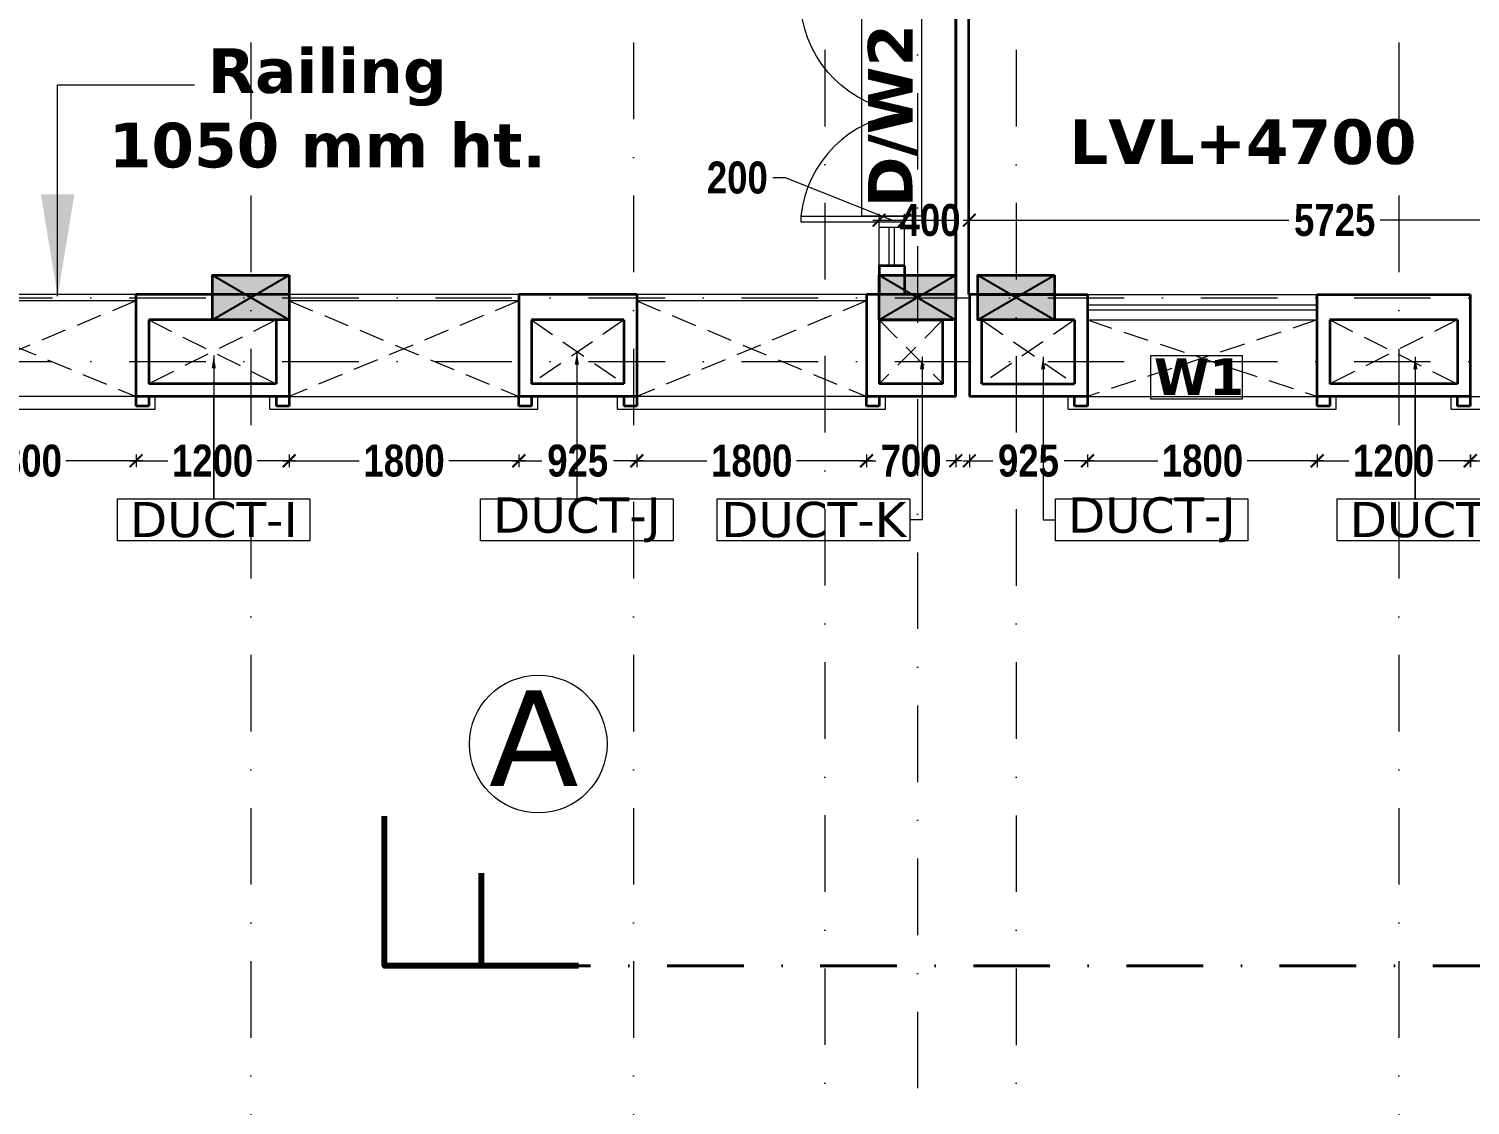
# Model space of a CAD drawing. Header units: millimetres. Extents: x -3092155 to 4513934, y -12317808 to 1850003.
# Drawn here: x -452254 to -440957, y -5691031 to -5682594 of the extents above; entities that cross this region are included whole.
import ezdxf

# ---------------------------------------------------------------- set-up
doc = ezdxf.new("R2010")
doc.units = ezdxf.units.MM
doc.header["$LTSCALE"] = 2
doc.header["$MEASUREMENT"] = 0
doc.header["$PDMODE"] = 34
doc.header["$PDSIZE"] = 500
for name, pattern in [('DASHDOT', [1, 0.5, -0.25, 0, -0.25]), ('DASHED2', [0.375, 0.25, -0.125]), ('HIDDEN', [0.375, 0.25, -0.125])]:
    doc.linetypes.add(name, pattern=pattern)
for name, color, linetype, lineweight, true_color in [('AEROW', 7, 'Continuous', 15, 0x0d0d0d), ('DOT', 7, 'DASHED2', 0, 0x89067c), ('duct text', 7, 'Continuous', 5, 0x30182a)]:
    doc.layers.add(name, color=color, linetype=linetype, lineweight=lineweight, true_color=true_color)
for name, color, linetype, lineweight in [('coloumn', 10, 'Continuous', 35), ('cornice', 12, 'Continuous', 25), ('D DIM', 250, 'Continuous', 9), ('DIM', 27, 'Continuous', 5), ('DOOR', 27, 'Continuous', 5), ('DUCT', 37, 'Continuous', 35), ('DW2', 10, 'Continuous', 9), ('expen. jt.', 130, 'Continuous', 35), ('glass', 5, 'Continuous', 15), ('GRID', 251, 'DASHDOT', 5), ('PROJ', 251, 'HIDDEN', 5), ('RAILING', 47, 'Continuous', 13), ('SILL', 74, 'Continuous', 9), ('TEXT', 7, 'Continuous', 13), ('VENTI', 162, 'Continuous', 5), ('W1', 162, 'Continuous', 5), ('WAll', 250, 'Continuous', 35)]:
    doc.layers.add(name, color=color, linetype=linetype, lineweight=lineweight)
doc.styles.add('door', font='arial.ttf', dxfattribs={"height": 70})
doc.styles.add('INNER DIM', font='ARIALNB.TTF', dxfattribs={"height": 250})
doc.styles.add('style2', font='verdana.ttf')
doc.dimstyles.new('DOOR', dxfattribs={"dimtxt": 100, "dimasz": 100, "dimexe": 25, "dimexo": 50, "dimgap": 25, "dimtad": 0, "dimtih": 1, "dimtoh": 1, "dimdec": 0, "dimzin": 3, "dimdsep": 46, "dimtxsty": 'door', "dimblk": 'OBLIQUE', "dimcen": 200, "dimclrd": 256, "dimclre": 256, "dimclrt": 256, "dimadec": 0, "dimazin": 0, "dimtfac": 1, "dimtdec": 0, "dimtofl": 0, "dimtmove": 2, "dimatfit": 3, "dimfxl": 300, "dimfxlon": 1, "dimfrac": 1, "dimtolj": 1, "dimtzin": 0, "dimlwd": -1, "dimlwe": -1, "dimarcsym": 0})
doc.dimstyles.new('INNER DIM', dxfattribs={"dimscale": 0, "dimtxt": 250, "dimasz": 100, "dimexe": 50, "dimexo": 50, "dimgap": 50, "dimtad": 0, "dimdec": 0, "dimzin": 0, "dimdsep": 46, "dimtxsty": 'INNER DIM', "dimblk": 'ARCHTICK', "dimcen": 100, "dimdle": 50, "dimclrd": 256, "dimclre": 256, "dimclrt": 256, "dimadec": 0, "dimazin": 0, "dimtfac": 1, "dimtdec": 0, "dimtix": 1, "dimtmove": 2, "dimatfit": 3, "dimfxl": 50, "dimfxlon": 1, "dimtolj": 1, "dimtzin": 0, "dimlwd": -1, "dimlwe": -1, "dimarcsym": 1})

# ---------------------------------------------------------------- blocks, each defined once
blk = doc.blocks.new('1000 DOOR R')
at = {"layer": 'DOOR', "color": 252, "ltscale": 200}
for p, q in [((-900, -900), (0, -900)), ((-900, -900), (-900, -950)), ((-900, -950), (0, -950)), ((0, -1000), (0, -900))]:
    blk.add_line(p, q, dxfattribs=at)
blk.add_arc((96, -1003), 1001, 95.4612, 174.0988, dxfattribs=at)
blk = doc.blocks.new('A$C44E84F5B')
at = {"layer": 'SILL', "ltscale": 0.1, "extrusion": (0, 0, -1), "xscale": -0.8999999999990947, "yscale": 0.8999999999990947, "zscale": -0.900000000403865, "rotation": 180}
blk.add_blockref('1000 DOOR R', (0, 900), dxfattribs=at)
at = {"layer": 'SILL', "ltscale": 0.1, "extrusion": (0, 0, -1), "xscale": 0.8999999999990947, "yscale": 0.8999999999990947, "zscale": -0.900000000403865}
blk.add_blockref('1000 DOOR R', (0, 900), dxfattribs=at)
blk = doc.blocks.new('_ArchTick')
at = {"color": 0, "linetype": 'ByBlock', "const_width": 0.15}
blk.add_lwpolyline([(-0.5, -0.5), (0.5, 0.5)], dxfattribs=at)
blk = doc.blocks.new('*D135')
at = {"layer": 'D DIM', "ltscale": 100, "transparency": 16777216}
for p, q in [((-453263, -5685980), (-452664, -5685980)), ((-453213, -5685980), (-453213, -5685930)), ((-451363, -5685980), (-451963, -5685980)), ((-451413, -5685930), (-451413, -5686030))]:
    blk.add_line(p, q, dxfattribs=at)
at = {"layer": 'Defpoints', "color": 0, "lineweight": 50, "ltscale": 100, "transparency": 16777216}
for p in [(-451413, -5685476), (-453213, -5685980), (-451413, -5685980)]:
    blk.add_point(p, dxfattribs=at)
at = {"layer": 'D DIM', "ltscale": 100, "transparency": 16777216, "xscale": 100, "yscale": 100, "zscale": 100, "rotation": 180}
blk.add_blockref('_ArchTick', (-453213, -5685980), dxfattribs=at)
at = {"layer": 'D DIM', "ltscale": 100, "transparency": 16777216, "xscale": 100, "yscale": 100, "zscale": 100}
blk.add_blockref('_ArchTick', (-451413, -5685980), dxfattribs=at)
at = {"layer": 'D DIM', "ltscale": 100, "transparency": 16777216, "insert": (-452313, -5685980), "char_height": 250, "attachment_point": 5, "style": 'INNER DIM'}
blk.add_mtext('\\A1;1800', dxfattribs=at)
blk = doc.blocks.new('*D136')
at = {"layer": 'D DIM', "ltscale": 100, "transparency": 16777216}
for p, q in [((-450263, -5685980), (-449664, -5685980)), ((-450213, -5685930), (-450213, -5686030)), ((-448363, -5685980), (-448963, -5685980)), ((-448413, -5685930), (-448413, -5686030))]:
    blk.add_line(p, q, dxfattribs=at)
at = {"layer": 'Defpoints', "color": 0, "lineweight": 50, "ltscale": 100, "transparency": 16777216}
for p in [(-450213, -5685476), (-448413, -5685476), (-448413, -5685980)]:
    blk.add_point(p, dxfattribs=at)
at = {"layer": 'D DIM', "ltscale": 100, "transparency": 16777216, "xscale": 100, "yscale": 100, "zscale": 100, "rotation": 180}
blk.add_blockref('_ArchTick', (-450213, -5685980), dxfattribs=at)
at = {"layer": 'D DIM', "ltscale": 100, "transparency": 16777216, "xscale": 100, "yscale": 100, "zscale": 100}
blk.add_blockref('_ArchTick', (-448413, -5685980), dxfattribs=at)
at = {"layer": 'D DIM', "ltscale": 100, "transparency": 16777216, "insert": (-449313, -5685980), "char_height": 250, "attachment_point": 5, "style": 'INNER DIM'}
blk.add_mtext('\\A1;1800', dxfattribs=at)
blk = doc.blocks.new('*D137')
at = {"layer": 'D DIM', "ltscale": 100, "transparency": 16777216}
for p, q in [((-447538, -5685980), (-446939, -5685980)), ((-447488, -5685930), (-447488, -5686030)), ((-445638, -5685980), (-446238, -5685980)), ((-445688, -5685930), (-445688, -5686030))]:
    blk.add_line(p, q, dxfattribs=at)
at = {"layer": 'Defpoints', "color": 0, "lineweight": 50, "ltscale": 100, "transparency": 16777216}
for p in [(-447488, -5685476), (-445688, -5685476), (-445688, -5685980)]:
    blk.add_point(p, dxfattribs=at)
at = {"layer": 'D DIM', "ltscale": 100, "transparency": 16777216, "xscale": 100, "yscale": 100, "zscale": 100, "rotation": 180}
blk.add_blockref('_ArchTick', (-447488, -5685980), dxfattribs=at)
at = {"layer": 'D DIM', "ltscale": 100, "transparency": 16777216, "xscale": 100, "yscale": 100, "zscale": 100}
blk.add_blockref('_ArchTick', (-445688, -5685980), dxfattribs=at)
at = {"layer": 'D DIM', "ltscale": 100, "transparency": 16777216, "insert": (-446588, -5685980), "char_height": 250, "attachment_point": 5, "style": 'INNER DIM'}
blk.add_mtext('\\A1;1800', dxfattribs=at)
blk = doc.blocks.new('*D138')
at = {"layer": 'D DIM', "ltscale": 100, "transparency": 16777216}
for p, q in [((-444005, -5685980), (-443406, -5685980)), ((-443955, -5685930), (-443955, -5686030)), ((-442106, -5685980), (-442705, -5685980)), ((-442156, -5685930), (-442156, -5686030))]:
    blk.add_line(p, q, dxfattribs=at)
at = {"layer": 'Defpoints', "color": 0, "lineweight": 50, "ltscale": 100, "transparency": 16777216}
for p in [(-443955, -5685476), (-442156, -5685476), (-442156, -5685980)]:
    blk.add_point(p, dxfattribs=at)
at = {"layer": 'D DIM', "ltscale": 100, "transparency": 16777216, "xscale": 100, "yscale": 100, "zscale": 100, "rotation": 180}
blk.add_blockref('_ArchTick', (-443955, -5685980), dxfattribs=at)
at = {"layer": 'D DIM', "ltscale": 100, "transparency": 16777216, "xscale": 100, "yscale": 100, "zscale": 100}
blk.add_blockref('_ArchTick', (-442156, -5685980), dxfattribs=at)
at = {"layer": 'D DIM', "ltscale": 100, "transparency": 16777216, "insert": (-443055, -5685980), "char_height": 250, "attachment_point": 5, "style": 'INNER DIM'}
blk.add_mtext('\\A1;1800', dxfattribs=at)
blk = doc.blocks.new('*D139')
at = {"layer": 'D DIM', "ltscale": 100, "transparency": 16777216}
for p, q in [((-441005, -5685980), (-440176, -5685980)), ((-440955, -5685930), (-440955, -5686030)), ((-439105, -5685980), (-439475, -5685980)), ((-439155, -5685930), (-439155, -5686030))]:
    blk.add_line(p, q, dxfattribs=at)
at = {"layer": 'Defpoints', "color": 0, "lineweight": 50, "ltscale": 100, "transparency": 16777216}
for p in [(-439155, -5684876), (-440955, -5685476), (-439155, -5685980)]:
    blk.add_point(p, dxfattribs=at)
at = {"layer": 'D DIM', "ltscale": 100, "transparency": 16777216, "xscale": 100, "yscale": 100, "zscale": 100, "rotation": 180}
blk.add_blockref('_ArchTick', (-440955, -5685980), dxfattribs=at)
at = {"layer": 'D DIM', "ltscale": 100, "transparency": 16777216, "xscale": 100, "yscale": 100, "zscale": 100}
blk.add_blockref('_ArchTick', (-439155, -5685980), dxfattribs=at)
at = {"layer": 'D DIM', "ltscale": 100, "transparency": 16777216, "insert": (-439825, -5685980), "char_height": 250, "attachment_point": 5, "style": 'INNER DIM'}
blk.add_mtext('\\A1;1800', dxfattribs=at)
blk = doc.blocks.new('*D675')
at = {"layer": 'D DIM', "ltscale": 100, "transparency": 16777216}
for p, q in [((-446323, -5683761), (-446423, -5683761)), ((-445490, -5684094), (-446323, -5683761)), ((-445640, -5684094), (-445340, -5684094)), ((-445590, -5684144), (-445590, -5684044)), ((-445390, -5684144), (-445390, -5684044))]:
    blk.add_line(p, q, dxfattribs=at)
at = {"layer": 'Defpoints', "color": 0, "lineweight": 50, "ltscale": 100, "transparency": 16777216}
for p in [(-445390, -5684094), (-445590, -5684451), (-445390, -5684451)]:
    blk.add_point(p, dxfattribs=at)
at = {"layer": 'D DIM', "ltscale": 100, "transparency": 16777216, "xscale": 100, "yscale": 100, "zscale": 100, "rotation": 180}
blk.add_blockref('_ArchTick', (-445590, -5684094), dxfattribs=at)
at = {"layer": 'D DIM', "ltscale": 100, "transparency": 16777216, "xscale": 100, "yscale": 100, "zscale": 100}
blk.add_blockref('_ArchTick', (-445390, -5684094), dxfattribs=at)
at = {"layer": 'D DIM', "ltscale": 100, "transparency": 16777216, "insert": (-446701, -5683761), "char_height": 250, "attachment_point": 5, "style": 'INNER DIM'}
blk.add_mtext('\\A1;200', dxfattribs=at)
blk = doc.blocks.new('*D676')
at = {"layer": 'D DIM', "ltscale": 100, "transparency": 16777216}
for p, q in [((-445390, -5684144), (-445390, -5684044)), ((-445390, -5684094), (-444990, -5684094)), ((-444990, -5684144), (-444990, -5684044))]:
    blk.add_line(p, q, dxfattribs=at)
at = {"layer": 'Defpoints', "color": 0, "lineweight": 50, "ltscale": 100, "transparency": 16777216}
for p in [(-444990, -5684094), (-445390, -5684451), (-444990, -5684526)]:
    blk.add_point(p, dxfattribs=at)
at = {"layer": 'D DIM', "ltscale": 100, "transparency": 16777216, "insert": (-445190, -5684094), "char_height": 250, "attachment_point": 5, "style": 'INNER DIM'}
blk.add_mtext('\\A1;400', dxfattribs=at)
blk = doc.blocks.new('*D677')
at = {"layer": 'D DIM', "ltscale": 100, "transparency": 16777216}
for p, q in [((-444932, -5684094), (-442377, -5684094)), ((-444882, -5684144), (-444882, -5684044)), ((-439106, -5684094), (-441661, -5684094)), ((-439156, -5684144), (-439156, -5684044))]:
    blk.add_line(p, q, dxfattribs=at)
at = {"layer": 'Defpoints', "color": 0, "lineweight": 50, "ltscale": 100, "transparency": 16777216}
for p in [(-439156, -5684094), (-444882, -5684676), (-439156, -5684676)]:
    blk.add_point(p, dxfattribs=at)
at = {"layer": 'D DIM', "ltscale": 100, "transparency": 16777216, "xscale": 100, "yscale": 100, "zscale": 100, "rotation": 180}
blk.add_blockref('_ArchTick', (-444882, -5684094), dxfattribs=at)
at = {"layer": 'D DIM', "ltscale": 100, "transparency": 16777216, "xscale": 100, "yscale": 100, "zscale": 100}
blk.add_blockref('_ArchTick', (-439156, -5684094), dxfattribs=at)
at = {"layer": 'D DIM', "ltscale": 100, "transparency": 16777216, "insert": (-442019, -5684094), "char_height": 250, "attachment_point": 5, "style": 'INNER DIM'}
blk.add_mtext('\\A1;5725', dxfattribs=at)
blk = doc.blocks.new('*D833')
at = {"layer": 'D DIM', "ltscale": 100, "transparency": 16777216}
for p, q in [((-451464, -5685980), (-451165, -5685980)), ((-451414, -5685930), (-451414, -5686030)), ((-450164, -5685980), (-450464, -5685980)), ((-450214, -5685930), (-450214, -5686030))]:
    blk.add_line(p, q, dxfattribs=at)
at = {"layer": 'Defpoints', "color": 0, "lineweight": 50, "ltscale": 100, "transparency": 16777216}
for p in [(-451414, -5685476), (-450214, -5685476), (-451414, -5685980)]:
    blk.add_point(p, dxfattribs=at)
at = {"layer": 'D DIM', "ltscale": 100, "transparency": 16777216, "xscale": 100, "yscale": 100, "zscale": 100, "rotation": 180}
blk.add_blockref('_ArchTick', (-451414, -5685980), dxfattribs=at)
at = {"layer": 'D DIM', "ltscale": 100, "transparency": 16777216, "xscale": 100, "yscale": 100, "zscale": 100}
blk.add_blockref('_ArchTick', (-450214, -5685980), dxfattribs=at)
at = {"layer": 'D DIM', "ltscale": 100, "transparency": 16777216, "insert": (-450814, -5685980), "char_height": 250, "attachment_point": 5, "style": 'INNER DIM'}
blk.add_mtext('\\A1;1200', dxfattribs=at)
blk = doc.blocks.new('*D834')
at = {"layer": 'D DIM', "ltscale": 100, "transparency": 16777216}
for p, q in [((-448464, -5685980), (-448232, -5685980)), ((-448414, -5685930), (-448414, -5686030)), ((-447439, -5685980), (-447672, -5685980)), ((-447489, -5685930), (-447489, -5686030))]:
    blk.add_line(p, q, dxfattribs=at)
at = {"layer": 'Defpoints', "color": 0, "lineweight": 50, "ltscale": 100, "transparency": 16777216}
for p in [(-448414, -5685476), (-447489, -5685476), (-448414, -5685980)]:
    blk.add_point(p, dxfattribs=at)
at = {"layer": 'D DIM', "ltscale": 100, "transparency": 16777216, "xscale": 100, "yscale": 100, "zscale": 100, "rotation": 180}
blk.add_blockref('_ArchTick', (-448414, -5685980), dxfattribs=at)
at = {"layer": 'D DIM', "ltscale": 100, "transparency": 16777216, "xscale": 100, "yscale": 100, "zscale": 100}
blk.add_blockref('_ArchTick', (-447489, -5685980), dxfattribs=at)
at = {"layer": 'D DIM', "ltscale": 100, "transparency": 16777216, "insert": (-447952, -5685980), "char_height": 250, "attachment_point": 5, "style": 'INNER DIM'}
blk.add_mtext('\\A1;925', dxfattribs=at)
blk = doc.blocks.new('*D835')
at = {"layer": 'D DIM', "ltscale": 100, "transparency": 16777216}
for p, q in [((-445739, -5685980), (-445615, -5685980)), ((-445689, -5685930), (-445689, -5686030)), ((-444939, -5685980), (-445063, -5685980)), ((-444989, -5685930), (-444989, -5686030))]:
    blk.add_line(p, q, dxfattribs=at)
at = {"layer": 'Defpoints', "color": 0, "lineweight": 50, "ltscale": 100, "transparency": 16777216}
for p in [(-445689, -5685476), (-444989, -5685476), (-444989, -5685980)]:
    blk.add_point(p, dxfattribs=at)
at = {"layer": 'D DIM', "ltscale": 100, "transparency": 16777216, "xscale": 100, "yscale": 100, "zscale": 100, "rotation": 180}
blk.add_blockref('_ArchTick', (-445689, -5685980), dxfattribs=at)
at = {"layer": 'D DIM', "ltscale": 100, "transparency": 16777216, "xscale": 100, "yscale": 100, "zscale": 100}
blk.add_blockref('_ArchTick', (-444989, -5685980), dxfattribs=at)
at = {"layer": 'D DIM', "ltscale": 100, "transparency": 16777216, "insert": (-445339, -5685980), "char_height": 250, "attachment_point": 5, "style": 'INNER DIM'}
blk.add_mtext('\\A1;700', dxfattribs=at)
blk = doc.blocks.new('*D836')
at = {"layer": 'D DIM', "ltscale": 100, "transparency": 16777216}
for p, q in [((-444932, -5685980), (-444699, -5685980)), ((-444882, -5685930), (-444882, -5686030)), ((-443907, -5685980), (-444139, -5685980)), ((-443957, -5685930), (-443957, -5686030))]:
    blk.add_line(p, q, dxfattribs=at)
at = {"layer": 'Defpoints', "color": 0, "lineweight": 50, "ltscale": 100, "transparency": 16777216}
for p in [(-444882, -5685476), (-443957, -5685476), (-444882, -5685980)]:
    blk.add_point(p, dxfattribs=at)
at = {"layer": 'D DIM', "ltscale": 100, "transparency": 16777216, "xscale": 100, "yscale": 100, "zscale": 100, "rotation": 180}
blk.add_blockref('_ArchTick', (-444882, -5685980), dxfattribs=at)
at = {"layer": 'D DIM', "ltscale": 100, "transparency": 16777216, "xscale": 100, "yscale": 100, "zscale": 100}
blk.add_blockref('_ArchTick', (-443957, -5685980), dxfattribs=at)
at = {"layer": 'D DIM', "ltscale": 100, "transparency": 16777216, "insert": (-444419, -5685980), "char_height": 250, "attachment_point": 5, "style": 'INNER DIM'}
blk.add_mtext('\\A1;925', dxfattribs=at)
blk = doc.blocks.new('*D837')
at = {"layer": 'D DIM', "ltscale": 100, "transparency": 16777216}
for p, q in [((-442207, -5685980), (-441907, -5685980)), ((-442157, -5685930), (-442157, -5686030)), ((-440907, -5685980), (-441207, -5685980)), ((-440957, -5685930), (-440957, -5686030))]:
    blk.add_line(p, q, dxfattribs=at)
at = {"layer": 'Defpoints', "color": 0, "lineweight": 50, "ltscale": 100, "transparency": 16777216}
for p in [(-442157, -5685476), (-440957, -5685476), (-440957, -5685980)]:
    blk.add_point(p, dxfattribs=at)
at = {"layer": 'D DIM', "ltscale": 100, "transparency": 16777216, "xscale": 100, "yscale": 100, "zscale": 100, "rotation": 180}
blk.add_blockref('_ArchTick', (-442157, -5685980), dxfattribs=at)
at = {"layer": 'D DIM', "ltscale": 100, "transparency": 16777216, "xscale": 100, "yscale": 100, "zscale": 100}
blk.add_blockref('_ArchTick', (-440957, -5685980), dxfattribs=at)
at = {"layer": 'D DIM', "ltscale": 100, "transparency": 16777216, "insert": (-441557, -5685980), "char_height": 250, "attachment_point": 5, "style": 'INNER DIM'}
blk.add_mtext('\\A1;1200', dxfattribs=at)
blk = doc.blocks.new('F.F')
at = {"layer": 'coloumn', "ltscale": 100}
for points in [[(-222835, -5837856), (-222835, -5838206), (-223435, -5838206), (-223435, -5837856)], [(-217610, -5837856), (-217610, -5838206), (-218210, -5838206), (-218210, -5837856)], [(-216835, -5837856), (-216835, -5838206), (-217435, -5838206), (-217435, -5837856)]]:
    blk.add_hatch(color=256, dxfattribs=at).paths.add_polyline_path(points)
at = {"layer": 'coloumn', "lineweight": 25, "ltscale": 100}
for p, q in [((-223435, -5838206), (-222835, -5837856)), ((-223435, -5837856), (-222835, -5838206)), ((-218210, -5838206), (-217610, -5837856)), ((-218210, -5837856), (-217610, -5838206)), ((-217435, -5838206), (-216835, -5837856)), ((-217435, -5837856), (-216835, -5838206))]:
    blk.add_line(p, q, dxfattribs=at)
at = {"layer": 'coloumn', "ltscale": 100}
for points in [[(-222835, -5837856), (-222835, -5838206), (-223435, -5838206), (-223435, -5837856)], [(-217610, -5837856), (-217610, -5838206), (-218210, -5838206), (-218210, -5837856)], [(-216835, -5837856), (-216835, -5838206), (-217435, -5838206), (-217435, -5837856)]]:
    blk.add_lwpolyline(points, close=True, dxfattribs=at)
blk = doc.blocks.new('tyyhht')
at = {"layer": 'DUCT', "ltscale": 100}
for p, q in [((-456314, -5835881), (-456314, -5835806)), ((-456214, -5835806), (-456214, -5835881)), ((-454414, -5835881), (-454414, -5835806)), ((-454314, -5835806), (-454314, -5835881)), ((-456214, -5835881), (-456314, -5835881)), ((-454314, -5835881), (-454414, -5835881))]:
    blk.add_line(p, q, dxfattribs=at)
at = {"layer": 'SILL', "ltscale": 100}
for p, q in [((-456364, -5835906), (-456364, -5835806)), ((-454264, -5835906), (-454264, -5835806)), ((-456364, -5835906), (-454264, -5835906))]:
    blk.add_line(p, q, dxfattribs=at)
blk = doc.blocks.new('_Oblique')
at = {"color": 0, "linetype": 'ByBlock', "lineweight": -2}
blk.add_line((-0.5, -0.5), (0.5, 0.5), dxfattribs=at)
blk = doc.blocks.new('6yuj6kit')
at = {"layer": 'duct text', "ltscale": 0.1}
for points in [[(-162886, -5614865), (-161378, -5614865), (-161378, -5615195), (-162886, -5615195)], [(-160040, -5614865), (-158532, -5614865), (-158532, -5615195), (-160040, -5615195)], [(-158185, -5614865), (-156677, -5614865), (-156677, -5615195), (-158185, -5615195)], [(-155535, -5614865), (-154026, -5614865), (-154026, -5615195), (-155535, -5615195)], [(-153326, -5614865), (-151818, -5614865), (-151818, -5615195), (-153326, -5615195)]]:
    blk.add_lwpolyline(points, close=True, dxfattribs=at)
at = {"layer": 'duct text', "ltscale": 0.1, "char_height": 276.64, "width": 1547.24, "attachment_point": 5, "style": 'style2'}
for s, insert in [('\\pxt11;DUCT-I', (-162131, -5615030)), ('\\pxt11;DUCT-J', (-159285, -5615030)), ('\\pxt11;DUCT-K', (-157429, -5615030)), ('\\pxt11;DUCT-J', (-154779, -5615030)), ('\\pxt11;DUCT-I', (-152571, -5615030))]:
    blk.add_mtext(s, dxfattribs=dict(at, insert=insert))
at = {"layer": 'duct text', "ltscale": 0.1}
for points in [[(-162132, -5613742), (-162132, -5614865), (-162132, -5614067)], [(-159286, -5613714), (-159286, -5614853), (-159286, -5614865)], [(-156580, -5613751), (-156580, -5615030), (-156677, -5615030)], [(-155631, -5613751), (-155631, -5615030), (-155535, -5615030)], [(-152714, -5613751), (-152714, -5614865), (-152714, -5614067)]]:
    blk.add_leader(points, dimstyle='DOOR', dxfattribs=at)

msp = doc.modelspace()

# ---------------------------------------------------------------- linework, layer by layer
at = {"layer": 'DIM', "lineweight": 80, "ltscale": 100}
for points in [[(-447944.6, -5689939.3), (-449466.6, -5689939.3), (-449466.6, -5688766.3)], [(-448705.6, -5689939.3), (-448705.6, -5689211.8)]]:
    msp.add_lwpolyline(points, dxfattribs=at)
at = {"layer": 'DIM', "ltscale": 100}
msp.add_circle((-448261.2, -5688199.9), 539, dxfattribs=at)
at = {"layer": 'DOT', "ltscale": 400}
for p, q in [((-451414.4, -5684726.2), (-453214.4, -5685476.2)), ((-453214.4, -5684726.2), (-451414.4, -5685476.2)), ((-448414.4, -5684726.2), (-450214.4, -5685476.2)), ((-450214.4, -5684726.2), (-448414.4, -5685476.2)), ((-445689.3, -5684726.2), (-447489.3, -5685476.2)), ((-447489.3, -5684726.2), (-445689.3, -5685476.2)), ((-450314.8, -5684876.2), (-451314.4, -5685376.2)), ((-451314.4, -5684876.2), (-450314.8, -5685376.2)), ((-447589.3, -5684876.2), (-448314.4, -5685376.2)), ((-448314.4, -5684876.2), (-447589.3, -5685376.2)), ((-445089.3, -5684876.2), (-445589.3, -5685376.2)), ((-445589.3, -5684876.2), (-445089.3, -5685376.2)), ((-444058.4, -5684876.2), (-444783.5, -5685376.2)), ((-444783.5, -5684876.2), (-444058.4, -5685376.2)), ((-442156.8, -5684876.2), (-443956.8, -5685476.2)), ((-443956.8, -5684876.2), (-442156.8, -5685476.2)), ((-441058.4, -5684876.2), (-442056.8, -5685376.2)), ((-442056.8, -5684876.2), (-441058.4, -5685376.2))]:
    msp.add_line(p, q, dxfattribs=at)
at = {"layer": 'DUCT', "ltscale": 100}
for p, q in [((-451414.4, -5684676.2), (-451414.4, -5685476.2)), ((-451394.7, -5684676.2), (-451414.4, -5684676.2)), ((-450214.4, -5684676.2), (-451394.7, -5684676.2)), ((-450214.4, -5684676.2), (-450214.4, -5685476.2)), ((-447489.3, -5684676.2), (-448414.4, -5684676.2)), ((-448414.4, -5684676.2), (-448414.4, -5685476.2)), ((-447489.3, -5684676.2), (-447489.3, -5685476.2)), ((-445689.3, -5684676.2), (-445689.3, -5685476.2)), ((-444989.7, -5684676.2), (-445689.3, -5684676.2)), ((-445689.3, -5684676.2), (-445689.3, -5684876.2)), ((-444989.7, -5684676.2), (-444989.7, -5685476.2)), ((-444214.4, -5684676.2), (-444881.8, -5684676.2)), ((-444881.8, -5684676.2), (-444881.8, -5685476.2)), ((-444814.7, -5684676.2), (-443956.8, -5684676.2)), ((-443956.8, -5684676.2), (-443956.8, -5685476.2)), ((-442156.8, -5684676.2), (-440956.8, -5684676.2)), ((-442156.8, -5685476.2), (-442156.8, -5684676.2)), ((-440956.8, -5684676.2), (-440956.8, -5685476.2)), ((-450314.4, -5684876.2), (-451314.4, -5684876.2)), ((-451314.4, -5684876.2), (-451314.4, -5685376.2)), ((-450314.4, -5684876.2), (-450314.4, -5685376.2)), ((-447589.3, -5684876.2), (-448314.4, -5684876.2)), ((-448314.4, -5684876.2), (-448314.4, -5685376.2)), ((-447589.3, -5684876.2), (-447589.3, -5685376.2)), ((-445589.3, -5684876.2), (-445589.3, -5685376.2)), ((-445589.3, -5684876.2), (-445089.3, -5684876.2)), ((-445089.3, -5685376.2), (-445089.3, -5684876.2)), ((-444989.7, -5685476.2), (-444989.7, -5684876.2)), ((-444056.8, -5684876.2), (-444783.5, -5684876.2)), ((-444783.5, -5685376.2), (-444783.5, -5684876.2)), ((-444056.8, -5684876.2), (-444056.8, -5685376.2)), ((-441056.8, -5684876.2), (-442056.8, -5684876.2)), ((-442056.8, -5684876.2), (-442056.8, -5685376.2)), ((-441056.8, -5684876.2), (-441056.8, -5685376.2)), ((-450314.4, -5685376.2), (-451314.4, -5685376.2)), ((-447589.3, -5685376.2), (-448314.4, -5685376.2)), ((-445089.3, -5685376.2), (-445589.3, -5685376.2)), ((-444783.5, -5685376.2), (-444056.8, -5685376.2)), ((-441056.8, -5685376.2), (-442056.8, -5685376.2)), ((-450214.4, -5685476.2), (-451414.4, -5685476.2)), ((-447489.3, -5685476.2), (-448414.4, -5685476.2)), ((-444989.3, -5685476.2), (-445689.3, -5685476.2)), ((-443956.8, -5685476.2), (-444881.8, -5685476.2)), ((-440956.8, -5685476.2), (-442156.8, -5685476.2)), ((-441056.8, -5685551.2), (-441056.8, -5685476.2)), ((-440956.8, -5685551.2), (-441056.8, -5685551.2)), ((-440956.8, -5685476.2), (-440956.8, -5685551.2))]:
    msp.add_line(p, q, dxfattribs=at)
at = {"layer": 'DW2', "ltscale": 100}
msp.add_lwpolyline([(-445728.9, -5682472.8), (-445728.9, -5684059.7), (-445254.9, -5684059.7), (-445254.9, -5682472.8)], close=True, dxfattribs=at)
at = {"layer": 'expen. jt.', "ltscale": 100}
for p, q in [((-444889.7, -5672376.2), (-444889.7, -5684676.2)), ((-444989.7, -5672476.2), (-444989.7, -5684526.2)), ((-444989.3, -5672476.2), (-444989.3, -5684726.2)), ((-444889.3, -5672476.2), (-444889.3, -5684676.2))]:
    msp.add_line(p, q, dxfattribs=at)
at = {"layer": 'glass', "ltscale": 100}
for p, q in [((-445512.3, -5684151.2), (-445512.3, -5684451.2)), ((-445472.3, -5684151.2), (-445472.3, -5684451.2)), ((-443956.8, -5684756.2), (-442156.8, -5684756.2)), ((-443956.8, -5684796.2), (-442156.8, -5684796.2))]:
    msp.add_line(p, q, dxfattribs=at)
at = {"layer": 'GRID', "color": 5, "ltscale": 600}
for p, q in [((-445289.7, -5655495.3), (-445289.7, -5744297.3)), ((-446014.7, -5656356), (-446014.7, -5743436.5)), ((-444514.7, -5656356.5), (-444514.7, -5743436)), ((-450514.7, -5657499.4), (-450514.7, -5742293.2)), ((-447515.1, -5657499.4), (-447515.1, -5742293.2)), ((-441514.7, -5657499.4), (-441514.7, -5742293.2))]:
    msp.add_line(p, q, dxfattribs=at)
at = {"layer": 'GRID', "color": 6, "ltscale": 600}
for p, q in [((-461068.9, -5684701.2), (-366441.5, -5684701.2)), ((-461068.9, -5685201.2), (-366441.5, -5685201.2))]:
    msp.add_line(p, q, dxfattribs=at)
at = {"layer": 'PROJ', "linetype": 'DASHDOT', "lineweight": 40, "ltscale": 600}
msp.add_line((-384245.2, -5689939.3), (-447944.2, -5689939.3), dxfattribs=at)
at = {"layer": 'RAILING', "ltscale": 100}
for p, q in [((-451414.8, -5684676.2), (-453214.8, -5684676.2)), ((-451414.8, -5684726.2), (-453214.8, -5684726.2)), ((-448414.8, -5684676.2), (-450214.8, -5684676.2)), ((-448414.8, -5684726.2), (-450214.8, -5684726.2)), ((-445689.7, -5684676.2), (-447489.7, -5684676.2)), ((-445689.7, -5684726.2), (-447489.7, -5684726.2))]:
    msp.add_line(p, q, dxfattribs=at)
at = {"layer": 'SILL', "ltscale": 100}
for p, q in [((-445389.7, -5684151.2), (-445589.7, -5684151.2)), ((-445589.7, -5684451.2), (-445589.7, -5684151.2)), ((-445389.7, -5684451.2), (-445389.7, -5684151.2)), ((-443956.8, -5684676.2), (-442156.8, -5684676.2)), ((-443956.8, -5684876.2), (-442156.8, -5684876.2)), ((-451414.4, -5685476.2), (-453214.4, -5685476.2)), ((-450214.4, -5685476.2), (-448414.4, -5685476.2)), ((-445689.3, -5685476.2), (-447489.3, -5685476.2)), ((-443956.8, -5685476.2), (-442156.8, -5685476.2)), ((-441106.8, -5685576.2), (-441106.8, -5685476.2)), ((-440956.8, -5685476.2), (-439489.7, -5685476.2)), ((-441106.8, -5685576.2), (-439489.7, -5685576.2))]:
    msp.add_line(p, q, dxfattribs=at)
at = {"layer": 'VENTI', "ltscale": 100}
msp.add_lwpolyline([(-443459.9, -5685153.8), (-442745, -5685153.8), (-442745, -5685495.6), (-443459.9, -5685495.6)], close=True, dxfattribs=at)
at = {"layer": 'WAll', "ltscale": 100}
for p, q in [((-445389.7, -5684451.2), (-445589.7, -5684451.2)), ((-445589.7, -5684451.2), (-445589.7, -5684676.2)), ((-445389.7, -5684451.2), (-445389.7, -5684676.2))]:
    msp.add_line(p, q, dxfattribs=at)

# ---------------------------------------------------------------- block references
at = {"layer": 'coloumn'}
msp.add_blockref('F.F', (-227379.8, 153330), dxfattribs=at)
at = {"layer": 'cornice', "color": 3, "lineweight": 50}
for name, p in [('6yuj6kit', (-288672.7, -71412.7)), ('tyyhht', (3000, 150330)), ('tyyhht', (6000, 150330)), ('tyyhht', (8725.1, 150330)), ('tyyhht', (12257.2, 150330))]:
    msp.add_blockref(name, p, dxfattribs=at)
at = {"layer": 'DOOR', "ltscale": 100, "xscale": -1}
msp.add_blockref('A$C44E84F5B', (-445392.3, -5684151.2), dxfattribs=at)

# ---------------------------------------------------------------- texts
at = {"layer": 'DW2', "ltscale": 0.1, "insert": (-445479.9, -5683274.9), "char_height": 350, "width": 1820.545, "attachment_point": 5, "rotation": 90, "style": 'style2'}
msp.add_mtext('\\A1;\\pxt11;{\\fVerdana|b1|i0|c0|p34;D/W2}', dxfattribs=at)
at = {"layer": 'TEXT', "style": 'style2'}
msp.add_text('A', height=750, dxfattribs=at).set_placement((-448648.5, -5688529))
at = {"layer": 'TEXT', "ltscale": 0.1, "char_height": 350, "attachment_point": 5, "style": 'style2'}
for s, insert in [('{\\fVerdana|b1|i0|c0|p34;Railing \\P1050 mm ht. }', (-449914.8, -5683216.6)), ('\\pxt11;{\\fVerdana|b1|i0|c0|p34;LVL+4700}', (-442738.5, -5683481.6))]:
    msp.add_mtext(s, dxfattribs=dict(at, insert=insert))
at = {"layer": 'W1', "ltscale": 100, "insert": (-443436.1, -5685178), "char_height": 287, "width": 641.269, "attachment_point": 1, "style": 'style2'}
msp.add_mtext('{\\fVerdana|b1|i0|c0|p34;W1}', dxfattribs=at)

# ---------------------------------------------------------------- dimensions: what is measured, and where the dimension line sits
at = {"layer": 'D DIM', "ltscale": 100}
dim = msp.add_linear_dim(base=(-445389.7, -5684093.8), p1=(-445589.7, -5684451.2), p2=(-445389.7, -5684451.2), dimstyle='INNER DIM', override={"dimscale": 1, "dimtmove": 1}, dxfattribs=at)
dim.commit()
dim.dimension.update_dxf_attribs({"geometry": '*D675', "text_midpoint": (-446472.6, -5683760.8), "dimtype": 160})
for base, p1, p2, picture, middle in [((-444989.7, -5684093.8), (-445389.7, -5684451.2), (-444989.7, -5684526.2), '*D676', (-445189.7, -5684093.8)), ((-439156.3013, -5684093.841), (-444881.7964, -5684676.2331), (-439156.3013, -5684676.2331), '*D677', (-442019.0488, -5684093.841)), ((-451414.4, -5685980.2), (-450214.4, -5685476.2), (-451414.4, -5685476.2), '*D833', (-450814.4, -5685980.2)), ((-448414.4, -5685980.2), (-447489.3, -5685476.2), (-448414.4, -5685476.2), '*D834', (-447951.9, -5685980.2)), ((-444989.3, -5685980.2), (-445689.3, -5685476.2), (-444989.3, -5685476.2), '*D835', (-445339.3, -5685980.2)), ((-444881.8, -5685980.2), (-443956.8, -5685476.2), (-444881.8, -5685476.2), '*D836', (-444419.3, -5685980.2)), ((-440956.8, -5685980.2), (-442156.8, -5685476.2), (-440956.8, -5685476.2), '*D837', (-441556.8, -5685980.2))]:
    dim = msp.add_linear_dim(base=base, p1=p1, p2=p2, dimstyle='INNER DIM', override={"dimscale": 1}, dxfattribs=at)
    dim.commit()
    dim.dimension.update_dxf_attribs({"geometry": picture, "text_midpoint": middle})
dim = msp.add_linear_dim(base=(-439155.1, -5685980.2), p1=(-440955.1, -5685476.2), p2=(-439155.1, -5684876.2), angle=180, dimstyle='INNER DIM', override={"dimscale": 1}, dxfattribs=at)
dim.commit()
dim.dimension.update_dxf_attribs({"geometry": '*D139', "text_midpoint": (-439825.3, -5685980.2), "dimtype": 160})
for base, p1, p2, picture, middle in [((-451413.5, -5685980.2), (-453213.5, -5685980.2), (-451413.5, -5685476.2), '*D135', (-452313.5, -5685980.2)), ((-448413.5, -5685980.2), (-450213.5, -5685476.2), (-448413.5, -5685476.2), '*D136', (-449313.5, -5685980.2)), ((-445688.5, -5685980.2), (-447488.5, -5685476.2), (-445688.5, -5685476.2), '*D137', (-446588.5, -5685980.2)), ((-442155.5, -5685980.2), (-443955.1, -5685476.2), (-442155.5, -5685476.2), '*D138', (-443055.3, -5685980.2))]:
    dim = msp.add_linear_dim(base=base, p1=p1, p2=p2, angle=180, dimstyle='INNER DIM', override={"dimscale": 1}, dxfattribs=at)
    dim.commit()
    dim.dimension.update_dxf_attribs({"geometry": picture, "text_midpoint": middle})

# ---------------------------------------------------------------- leaders
at = {"layer": 'AEROW', "lineweight": 35, "ltscale": 100}
msp.add_leader([(-452028.2, -5684690.3), (-452028.2, -5683031.9), (-450956.4, -5683031.9)], dimstyle='INNER DIM', override={"dimscale": 1, "dimasz": 800}, dxfattribs=at)

doc.saveas('drawing.dxf')
